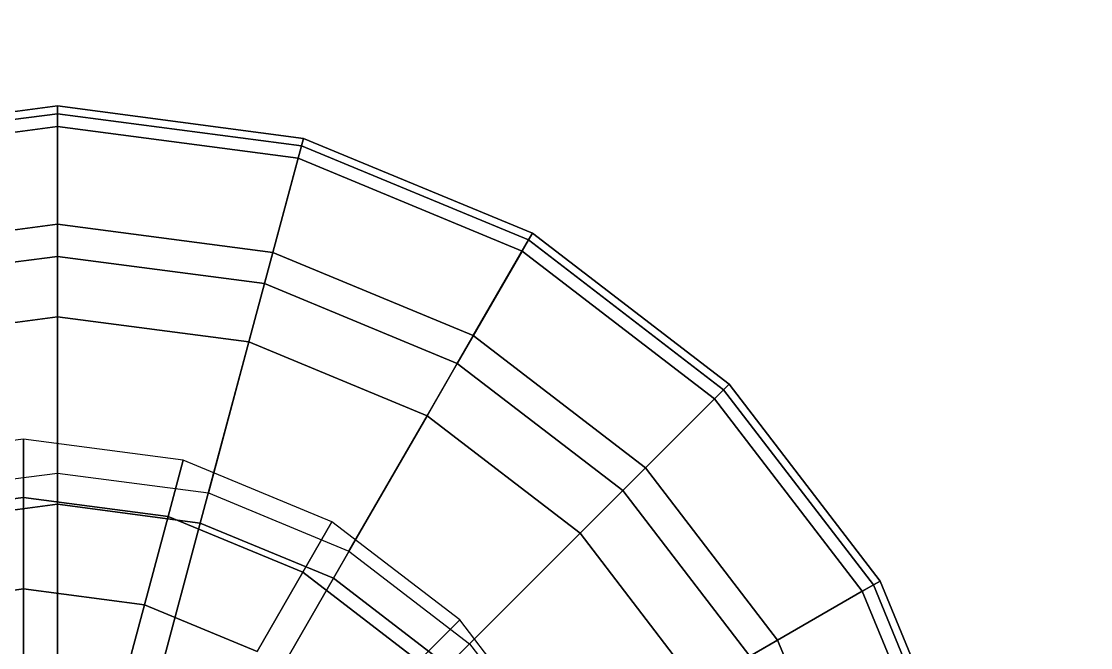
# Model space of a CAD drawing. Header units: metres. Extents: x 0 to 0.292, y 0 to 0.484.
# Drawn here: x 0.16482 to 0.17801, y 0.05554 to 0.06326 of the extents above; entities that cross this region are included whole.
import ezdxf

# ---------------------------------------------------------------- set-up
doc = ezdxf.new("R2010")
doc.units = ezdxf.units.M

msp = doc.modelspace()

# ---------------------------------------------------------------- linework, layer by layer
at = {"layer": '[0020_Red]', "invisible_edges": 1}
for points in [[(0.16307, 0.057152, 0.168087), (0.164852, 0.058106, 0.16474), (0.162884, 0.057847, 0.16474)], [(0.164852, 0.058106, 0.16474), (0.16307, 0.057152, 0.168087), (0.164852, 0.057386, 0.168087)], [(0.164852, 0.057386, 0.168087), (0.166821, 0.057847, 0.16474), (0.164852, 0.058106, 0.16474)], [(0.166821, 0.057847, 0.16474), (0.164852, 0.057386, 0.168087), (0.166634, 0.057152, 0.168087)], [(0.166634, 0.057152, 0.168087), (0.168655, 0.057087, 0.16474), (0.166821, 0.057847, 0.16474)], [(0.163362, 0.056063, 0.172142), (0.164852, 0.057386, 0.168087), (0.16307, 0.057152, 0.168087)], [(0.164852, 0.057386, 0.168087), (0.163362, 0.056063, 0.172142), (0.164852, 0.056259, 0.172142)], [(0.164852, 0.056259, 0.172142), (0.166634, 0.057152, 0.168087), (0.164852, 0.057386, 0.168087)], [(0.166634, 0.057152, 0.168087), (0.164852, 0.056259, 0.172142), (0.166343, 0.056063, 0.172142)], [(0.166343, 0.056063, 0.172142), (0.168295, 0.056464, 0.168087), (0.166634, 0.057152, 0.168087)], [(0.168655, 0.057087, 0.16474), (0.166634, 0.057152, 0.168087), (0.168295, 0.056464, 0.168087)], [(0.168295, 0.056464, 0.168087), (0.17023, 0.055878, 0.16474), (0.168655, 0.057087, 0.16474)], [(0.168295, 0.056464, 0.168087), (0.166343, 0.056063, 0.172142), (0.167732, 0.055488, 0.172142)], [(0.167732, 0.055488, 0.172142), (0.169721, 0.055369, 0.168087), (0.168295, 0.056464, 0.168087)], [(0.17023, 0.055878, 0.16474), (0.168295, 0.056464, 0.168087), (0.169721, 0.055369, 0.168087)], [(0.163753, 0.054603, 0.179357), (0.164852, 0.056259, 0.172142), (0.163362, 0.056063, 0.172142)], [(0.164852, 0.056259, 0.172142), (0.163753, 0.054603, 0.179357), (0.164852, 0.054748, 0.179357)], [(0.164852, 0.054748, 0.179357), (0.166343, 0.056063, 0.172142), (0.164852, 0.056259, 0.172142)], [(0.172458, 0.0505, 0.16474), (0.172164, 0.052479, 0.164745), (0.160974, 0.05613, 0.168087)], [(0.172164, 0.052479, 0.164745), (0.171504, 0.052283, 0.168087), (0.160974, 0.05613, 0.168087)], [(0.166343, 0.056063, 0.172142), (0.164852, 0.054748, 0.179357), (0.165952, 0.054603, 0.179357)], [(0.165952, 0.054603, 0.179357), (0.167732, 0.055488, 0.172142), (0.166343, 0.056063, 0.172142)], [(0.169721, 0.055369, 0.168087), (0.171439, 0.054303, 0.16474), (0.17023, 0.055878, 0.16474)]]:
    msp.add_3dface(points, dxfattribs=at)
at = {"layer": '[0020_Red]'}
for points in [[(0.170611, 0.0505, 0.172142), (0.171738, 0.0505, 0.168087), (0.160974, 0.05613, 0.168087)], [(0.170611, 0.0505, 0.172142), (0.160974, 0.05613, 0.168087), (0.170415, 0.051991, 0.172142)], [(0.170415, 0.051991, 0.172142), (0.160974, 0.05613, 0.168087), (0.171504, 0.052283, 0.168087)], [(0.171738, 0.0505, 0.168087), (0.172458, 0.0505, 0.16474), (0.160974, 0.05613, 0.168087)]]:
    msp.add_3dface(points, dxfattribs=at)
at = {"layer": '[0025_Coral]', "invisible_edges": 1}
for points in [[(0.162264, 0.061722, 0.178442), (0.16527, 0.062213, 0.183566), (0.162239, 0.061813, 0.183566)], [(0.16527, 0.061959, 0.191783), (0.162239, 0.061813, 0.183566), (0.16527, 0.062213, 0.183566)], [(0.16527, 0.062213, 0.183566), (0.162264, 0.061722, 0.178442), (0.16527, 0.062118, 0.178442)], [(0.162616, 0.060406, 0.173246), (0.16527, 0.062118, 0.178442), (0.162264, 0.061722, 0.178442)], [(0.16527, 0.062118, 0.178442), (0.162616, 0.060406, 0.173246), (0.16527, 0.060755, 0.173246)], [(0.16527, 0.062118, 0.178442), (0.168302, 0.061813, 0.183566), (0.16527, 0.062213, 0.183566)], [(0.168236, 0.061568, 0.191783), (0.16527, 0.062213, 0.183566), (0.168302, 0.061813, 0.183566)], [(0.16527, 0.062213, 0.183566), (0.168236, 0.061568, 0.191783), (0.16527, 0.061959, 0.191783)], [(0.16527, 0.060755, 0.173246), (0.168277, 0.061722, 0.178442), (0.16527, 0.062118, 0.178442)], [(0.168302, 0.061813, 0.183566), (0.16527, 0.062118, 0.178442), (0.168277, 0.061722, 0.178442)], [(0.162239, 0.061813, 0.183566), (0.16527, 0.061959, 0.191783), (0.162305, 0.061568, 0.191783)], [(0.16527, 0.060359, 0.203021), (0.162305, 0.061568, 0.191783), (0.16527, 0.061959, 0.191783)], [(0.167822, 0.060023, 0.203021), (0.16527, 0.061959, 0.191783), (0.168236, 0.061568, 0.191783)], [(0.16527, 0.061959, 0.191783), (0.167822, 0.060023, 0.203021), (0.16527, 0.060359, 0.203021)], [(0.168277, 0.061722, 0.178442), (0.16527, 0.060755, 0.173246), (0.167925, 0.060406, 0.173246)], [(0.167925, 0.060406, 0.173246), (0.171079, 0.060561, 0.178442), (0.168277, 0.061722, 0.178442)], [(0.168302, 0.061813, 0.183566), (0.171, 0.060424, 0.191783), (0.168236, 0.061568, 0.191783)], [(0.168277, 0.061722, 0.178442), (0.171127, 0.060643, 0.183566), (0.168302, 0.061813, 0.183566)], [(0.171127, 0.060643, 0.183566), (0.168277, 0.061722, 0.178442), (0.171079, 0.060561, 0.178442)], [(0.171, 0.060424, 0.191783), (0.168302, 0.061813, 0.183566), (0.171127, 0.060643, 0.183566)], [(0.162305, 0.061568, 0.191783), (0.16527, 0.060359, 0.203021), (0.162719, 0.060023, 0.203021)], [(0.168236, 0.061568, 0.191783), (0.1702, 0.059038, 0.203021), (0.167822, 0.060023, 0.203021)], [(0.1702, 0.059038, 0.203021), (0.168236, 0.061568, 0.191783), (0.171, 0.060424, 0.191783)], [(0.162912, 0.059304, 0.168823), (0.16527, 0.060755, 0.173246), (0.162616, 0.060406, 0.173246)], [(0.16527, 0.060755, 0.173246), (0.162912, 0.059304, 0.168823), (0.16527, 0.059614, 0.168823)], [(0.16527, 0.059614, 0.168823), (0.167925, 0.060406, 0.173246), (0.16527, 0.060755, 0.173246)], [(0.171079, 0.060561, 0.178442), (0.167925, 0.060406, 0.173246), (0.170398, 0.059381, 0.173246)], [(0.172522, 0.057752, 0.173246), (0.171079, 0.060561, 0.178442), (0.170398, 0.059381, 0.173246)], [(0.173552, 0.058782, 0.183566), (0.171, 0.060424, 0.191783), (0.171127, 0.060643, 0.183566)], [(0.173485, 0.058715, 0.178442), (0.171127, 0.060643, 0.183566), (0.171079, 0.060561, 0.178442)], [(0.171079, 0.060561, 0.178442), (0.172522, 0.057752, 0.173246), (0.173485, 0.058715, 0.178442)], [(0.171127, 0.060643, 0.183566), (0.173485, 0.058715, 0.178442), (0.173552, 0.058782, 0.183566)], [(0.167925, 0.060406, 0.173246), (0.16527, 0.059614, 0.168823), (0.167629, 0.059304, 0.168823)], [(0.167629, 0.059304, 0.168823), (0.170398, 0.059381, 0.173246), (0.167925, 0.060406, 0.173246)], [(0.173373, 0.058603, 0.191783), (0.1702, 0.059038, 0.203021), (0.171, 0.060424, 0.191783)], [(0.171, 0.060424, 0.191783), (0.173552, 0.058782, 0.183566), (0.173373, 0.058603, 0.191783)], [(0.16527, 0.057303, 0.21302), (0.162719, 0.060023, 0.203021), (0.16527, 0.060359, 0.203021)], [(0.167031, 0.057071, 0.21302), (0.16527, 0.060359, 0.203021), (0.167822, 0.060023, 0.203021)], [(0.16527, 0.060359, 0.203021), (0.167031, 0.057071, 0.21302), (0.16527, 0.057303, 0.21302)], [(0.162719, 0.060023, 0.203021), (0.16527, 0.057303, 0.21302), (0.16351, 0.057071, 0.21302)], [(0.167822, 0.060023, 0.203021), (0.168672, 0.056391, 0.21302), (0.167031, 0.057071, 0.21302)], [(0.168672, 0.056391, 0.21302), (0.167822, 0.060023, 0.203021), (0.1702, 0.059038, 0.203021)], [(0.16341, 0.057443, 0.16474), (0.16527, 0.059614, 0.168823), (0.162912, 0.059304, 0.168823)], [(0.16527, 0.059614, 0.168823), (0.16341, 0.057443, 0.16474), (0.16527, 0.057687, 0.16474)], [(0.16527, 0.057687, 0.16474), (0.167629, 0.059304, 0.168823), (0.16527, 0.059614, 0.168823)], [(0.170398, 0.059381, 0.173246), (0.167629, 0.059304, 0.168823), (0.169827, 0.058393, 0.168823)], [(0.171715, 0.056945, 0.168823), (0.170398, 0.059381, 0.173246), (0.169827, 0.058393, 0.168823)], [(0.170398, 0.059381, 0.173246), (0.171715, 0.056945, 0.168823), (0.172522, 0.057752, 0.173246)], [(0.167629, 0.059304, 0.168823), (0.16527, 0.057687, 0.16474), (0.167131, 0.057443, 0.16474)], [(0.167131, 0.057443, 0.16474), (0.169827, 0.058393, 0.168823), (0.167629, 0.059304, 0.168823)], [(0.172242, 0.057472, 0.203021), (0.168672, 0.056391, 0.21302), (0.1702, 0.059038, 0.203021)], [(0.1702, 0.059038, 0.203021), (0.173373, 0.058603, 0.191783), (0.172242, 0.057472, 0.203021)], [(0.172522, 0.057752, 0.173246), (0.175332, 0.056309, 0.178442), (0.173485, 0.058715, 0.178442)], [(0.175414, 0.056356, 0.183566), (0.173373, 0.058603, 0.191783), (0.173552, 0.058782, 0.183566)], [(0.173485, 0.058715, 0.178442), (0.175414, 0.056356, 0.183566), (0.173552, 0.058782, 0.183566)], [(0.175414, 0.056356, 0.183566), (0.173485, 0.058715, 0.178442), (0.175332, 0.056309, 0.178442)], [(0.175194, 0.056229, 0.191783), (0.172242, 0.057472, 0.203021), (0.173373, 0.058603, 0.191783)], [(0.173373, 0.058603, 0.191783), (0.175414, 0.056356, 0.183566), (0.175194, 0.056229, 0.191783)], [(0.169827, 0.058393, 0.168823), (0.167131, 0.057443, 0.16474), (0.168864, 0.056725, 0.16474)], [(0.170353, 0.055582, 0.16474), (0.169827, 0.058393, 0.168823), (0.168864, 0.056725, 0.16474)], [(0.169827, 0.058393, 0.168823), (0.170353, 0.055582, 0.16474), (0.171715, 0.056945, 0.168823)], [(0.171715, 0.056945, 0.168823), (0.174151, 0.055628, 0.173246), (0.172522, 0.057752, 0.173246)], [(0.175332, 0.056309, 0.178442), (0.172522, 0.057752, 0.173246), (0.174151, 0.055628, 0.173246)], [(0.168672, 0.056391, 0.21302), (0.172242, 0.057472, 0.203021), (0.170081, 0.05531, 0.21302)], [(0.173809, 0.05543, 0.203021), (0.170081, 0.05531, 0.21302), (0.172242, 0.057472, 0.203021)], [(0.172242, 0.057472, 0.203021), (0.175194, 0.056229, 0.191783), (0.173809, 0.05543, 0.203021)], [(0.16527, 0.052541, 0.221455), (0.16351, 0.057071, 0.21302), (0.16527, 0.057303, 0.21302)], [(0.165799, 0.052471, 0.221455), (0.16527, 0.057303, 0.21302), (0.167031, 0.057071, 0.21302)], [(0.16527, 0.057303, 0.21302), (0.165799, 0.052471, 0.221455), (0.16527, 0.052541, 0.221455)], [(0.16351, 0.057071, 0.21302), (0.16527, 0.052541, 0.221455), (0.164742, 0.052471, 0.221455)], [(0.167031, 0.057071, 0.21302), (0.166291, 0.052268, 0.221455), (0.165799, 0.052471, 0.221455)], [(0.166291, 0.052268, 0.221455), (0.167031, 0.057071, 0.21302), (0.168672, 0.056391, 0.21302)], [(0.170353, 0.055582, 0.16474), (0.173163, 0.055057, 0.168823), (0.171715, 0.056945, 0.168823)], [(0.174151, 0.055628, 0.173246), (0.171715, 0.056945, 0.168823), (0.173163, 0.055057, 0.168823)], [(0.168672, 0.056391, 0.21302), (0.166713, 0.051943, 0.221455), (0.166291, 0.052268, 0.221455)], [(0.166713, 0.051943, 0.221455), (0.168672, 0.056391, 0.21302), (0.170081, 0.05531, 0.21302)], [(0.176584, 0.053532, 0.183566), (0.175194, 0.056229, 0.191783), (0.175414, 0.056356, 0.183566)], [(0.175332, 0.056309, 0.178442), (0.176584, 0.053532, 0.183566), (0.175414, 0.056356, 0.183566)], [(0.176338, 0.053466, 0.191783), (0.173809, 0.05543, 0.203021), (0.175194, 0.056229, 0.191783)], [(0.174151, 0.055628, 0.173246), (0.176492, 0.053507, 0.178442), (0.175332, 0.056309, 0.178442)], [(0.175194, 0.056229, 0.191783), (0.176584, 0.053532, 0.183566), (0.176338, 0.053466, 0.191783)], [(0.176584, 0.053532, 0.183566), (0.175332, 0.056309, 0.178442), (0.176492, 0.053507, 0.178442)], [(0.173163, 0.055057, 0.168823), (0.170353, 0.055582, 0.16474), (0.171495, 0.054094, 0.16474)], [(0.173163, 0.055057, 0.168823), (0.175176, 0.053154, 0.173246), (0.174151, 0.055628, 0.173246)], [(0.176492, 0.053507, 0.178442), (0.174151, 0.055628, 0.173246), (0.175176, 0.053154, 0.173246)]]:
    msp.add_3dface(points, dxfattribs=at)
at = {"layer": 'Material77'}
for points, invisible_edges in [([(0.215622, 0.058021, 0.16622), (0.160244, 0.104309, 0.150225), (0.147066, 0.101014, 0.14812)], 13), ([(0.212849, 0.071319, 0.164115), (0.160244, 0.104309, 0.150225), (0.215622, 0.058021, 0.16622)], 3), ([(0.159521, 0.103155), (0.214613, 0.043883), (0.146543, 0.100181)], 3), ([(0.159521, 0.103155), (0.212126, 0.070165), (0.215099, 0.057188)], 13), ([(0.159521, 0.103155), (0.215099, 0.057188), (0.214613, 0.043883)], 13), ([(0.214889, 0.044322, 0.167709), (0.147066, 0.101014, 0.14812), (0.135053, 0.094389, 0.146631)], 13), ([(0.215622, 0.058021, 0.16622), (0.147066, 0.101014, 0.14812), (0.214889, 0.044322, 0.167709)], 3), ([(0.146543, 0.100181), (0.214613, 0.043883), (0.134778, 0.09395)], 3), ([(0.2107, 0.031157, 0.16848), (0.135053, 0.094389, 0.146631), (0.125026, 0.084886, 0.14586)], 13), ([(0.214889, 0.044322, 0.167709), (0.135053, 0.094389, 0.146631), (0.2107, 0.031157, 0.16848)], 3), ([(0.134778, 0.09395), (0.203627, 0.019878), (0.125026, 0.084886)], 3), ([(0.134778, 0.09395), (0.214613, 0.043883), (0.2107, 0.031157)], 13), ([(0.134778, 0.09395), (0.2107, 0.031157), (0.203627, 0.019878)], 13), ([(0.125026, 0.084886), (0.193875, 0.010814), (0.117953, 0.073607)], 3), ([(0.125026, 0.084886), (0.203627, 0.019878), (0.193875, 0.010814)], 13), ([(0.2107, 0.031157, 0.16848), (0.125026, 0.084886, 0.14586), (0.166072, 0.054484, 0.157251)], 15), ([(0.166072, 0.054484, 0.157251), (0.125026, 0.084886, 0.14586), (0.165432, 0.05488, 0.157083)], 3), ([(0.165432, 0.05488, 0.157083), (0.125026, 0.084886, 0.14586), (0.164707, 0.055091, 0.15692)], 3), ([(0.117953, 0.073607), (0.182109, 0.004583), (0.11404, 0.060881)], 3), ([(0.117953, 0.073607), (0.193875, 0.010814), (0.182109, 0.004583)], 13), ([(0.193314, 0.00992, 0.167709), (0.117668, 0.073152, 0.14586), (0.113479, 0.059987, 0.146631)], 13), ([(0.193314, 0.00992, 0.167709), (0.162296, 0.049826, 0.157089), (0.117668, 0.073152, 0.14586)], 15), ([(0.11404, 0.060881), (0.182109, 0.004583), (0.113553, 0.047576)], 3), ([(0.181302, 0.003295, 0.16622), (0.113479, 0.059987, 0.146631), (0.112746, 0.046289, 0.14812)], 13), ([(0.193314, 0.00992, 0.167709), (0.113479, 0.059987, 0.146631), (0.181302, 0.003295, 0.16622)], 3)]:
    msp.add_3dface(points, dxfattribs=dict(at, invisible_edges=invisible_edges))

doc.saveas('drawing.dxf')
